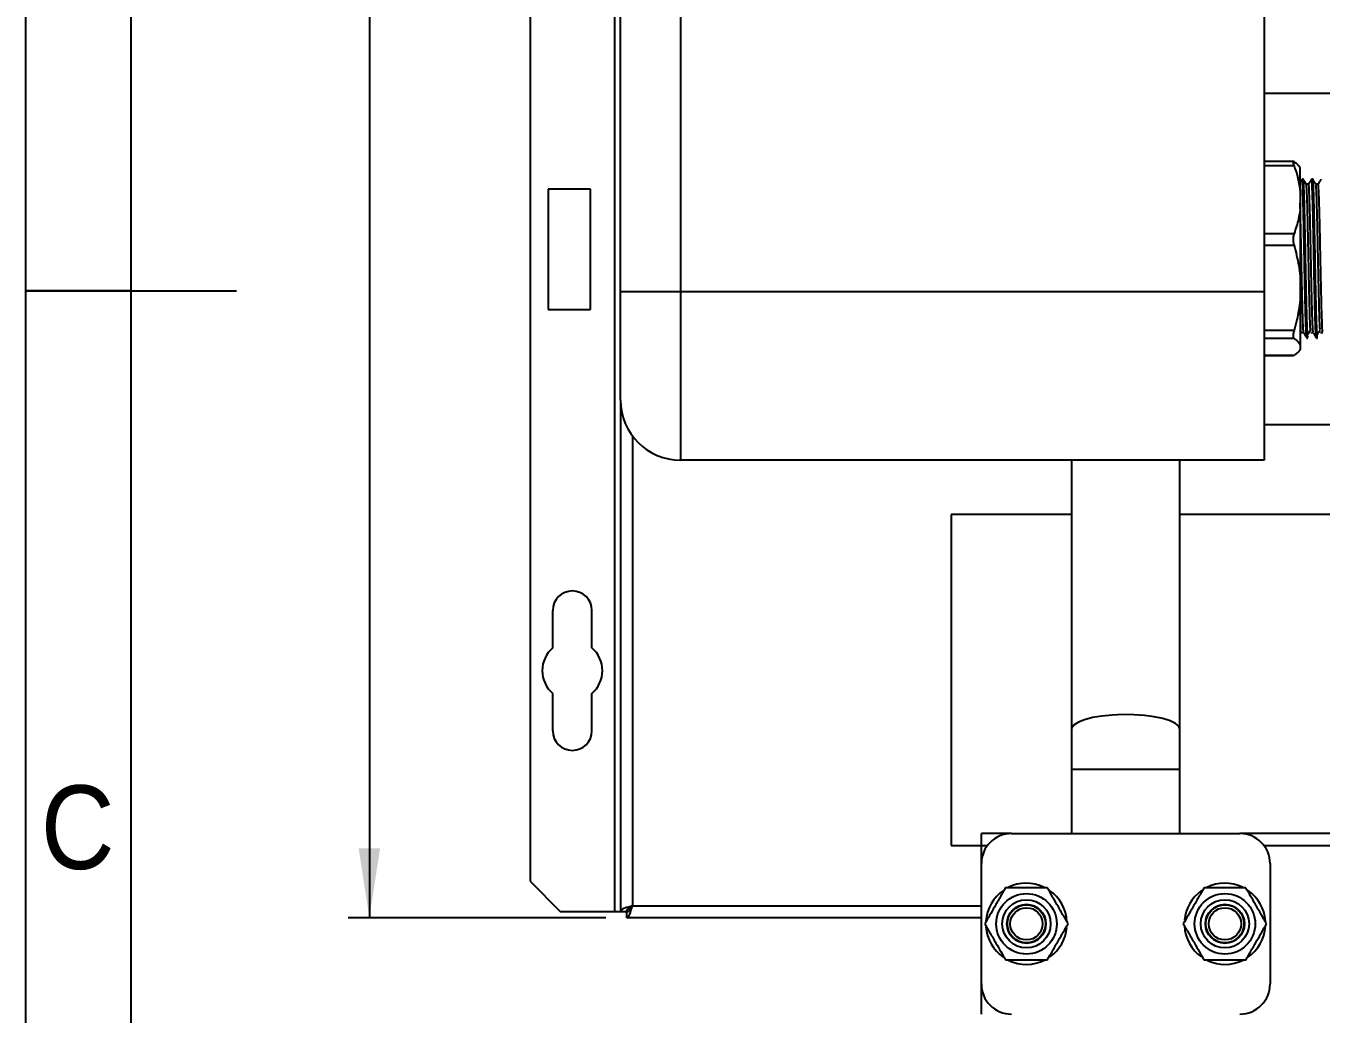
# Model space of a CAD drawing. Extents: x 75 to 2075, y 25 to 1460.
# Drawn here: x 75 to 382.6, y 570.8 to 805.4 of the extents above; entities that cross this region are included whole.
import ezdxf

# ---------------------------------------------------------------- set-up
doc = ezdxf.new("R2010")
doc.units = 0
doc.header["$LTSCALE"] = 5
doc.linetypes.add('SLD-KATı', pattern=[0])
doc.layers.get('0').update_dxf_attribs({"linetype": 'CONTINUOUS'})
doc.styles.add('SLDTEXTSTYLE3', font='GOTHIC.TTF', dxfattribs={"width": 0.913})
doc.dimstyles.new('SLDDIMSTYLE0', dxfattribs={"dimtxt": 14.875, "dimasz": 16.51, "dimexe": 0, "dimexo": 0.0625, "dimgap": 3.71875, "dimtad": 1, "dimlfac": 0.7, "dimrnd": 1e-09, "dimzin": 12, "dimtxsty": 'SLDTEXTSTYLE3', "dimsah": 1, "dimcen": 0.09, "dimazin": 3, "dimtfac": 1, "dimtofl": 0, "dimtmove": 0, "dimatfit": 3, "dimtolj": 1, "dimtzin": 12})

# ---------------------------------------------------------------- blocks, each defined once
blk = doc.blocks.new('_D')
at = {"color": 7, "linetype": 'SLD-KATı'}
for p, q in [((436.21, 607.42), (436.21, 489.6)), ((336.21, 535.85), (336.21, 489.6)), ((336.21, 494.6), (436.21, 494.6))]:
    blk.add_line(p, q, dxfattribs=at)
for points in [[(336.21, 494.6), (352.72, 492.06), (352.72, 497.14)], [(436.21, 494.6), (419.7, 497.14), (419.7, 492.06)]]:
    blk.add_solid(points, dxfattribs=at)
at = {"color": 7, "linetype": 'SLD-KATı', "insert": (368.97, 513.6), "char_height": 14.875, "attachment_point": 1, "style": 'SLDTEXTSTYLE3'}
blk.add_mtext('70', dxfattribs=at)
blk = doc.blocks.new('_D_6')
at = {"color": 7, "linetype": 'SLD-KATı'}
for p, q in [((212.74, 1265.06), (151.57, 1265.06)), ((156.57, 1265.06), (156.57, 593.63)), ((212.74, 593.63), (151.57, 593.63))]:
    blk.add_line(p, q, dxfattribs=at)
for points in [[(156.57, 1265.06), (154.03, 1248.55), (159.11, 1248.55)], [(156.57, 593.63), (159.11, 610.14), (154.03, 610.14)]]:
    blk.add_solid(points, dxfattribs=at)
at = {"color": 7, "linetype": 'SLD-KATı', "insert": (137.57, 920.71), "char_height": 14.875, "attachment_point": 1, "rotation": 90, "style": 'SLDTEXTSTYLE3'}
blk.add_mtext('470', dxfattribs=at)

msp = doc.modelspace()

# ---------------------------------------------------------------- linework, layer by layer
at = {"color": 7, "linetype": 'SLD-KATı'}
for p, q in [((75, 25), (75, 1460)), ((100, 50), (100, 1435)), ((214.781, 1263.534), (214.781, 595.164)), ((194.781, 1256.391), (194.781, 602.307)), ((216.21, 742.278), (216.21, 1153.707)), ((230.496, 1153.707), (230.496, 742.278)), ((369.067, 1153.707), (369.067, 742.278)), ((506.21, 789.349), (369.067, 789.349)), ((376.086, 773.18), (369.067, 773.18)), ((376.196, 772.194), (369.067, 772.194)), ((377.639, 766.415), (377.639, 771.684)), ((209.067, 766.593), (199.067, 766.593)), ((199.067, 766.593), (199.067, 738.022)), ((209.067, 738.022), (209.067, 766.593)), ((377.639, 766.415), (377.639, 761.83)), ((378.373, 769.021), (378.09, 769.021)), ((379.649, 767.794), (379.087, 767.794)), ((380.64, 769.021), (380.358, 769.021)), ((381.917, 767.794), (381.355, 767.794)), ((377.639, 761.83), (377.639, 746.018)), ((376.196, 756.051), (369.067, 756.051)), ((376.196, 753.245), (369.067, 753.245)), ((377.639, 746.018), (377.639, 740.285)), ((74.995, 742.5), (125.005, 742.5)), ((100, 742.5), (75, 742.5)), ((216.21, 716.564), (216.21, 742.278)), ((230.496, 742.278), (216.21, 742.278)), ((230.496, 742.278), (230.496, 702.278)), ((369.067, 742.278), (230.496, 742.278)), ((369.067, 742.278), (369.067, 702.278)), ((377.639, 740.285), (377.639, 729.739)), ((199.067, 738.022), (209.067, 738.022)), ((376.196, 733.058), (369.067, 733.058)), ((377.55, 732.656), (377.849, 733.151)), ((377.913, 732.565), (378.48, 732.565)), ((380.181, 732.565), (380.748, 732.565)), ((382.449, 732.565), (383.016, 732.565)), ((376.196, 731.187), (369.067, 731.187)), ((377.639, 729.739), (377.639, 728.59)), ((379.223, 731.25), (379.507, 731.25)), ((381.491, 731.25), (381.775, 731.25)), ((376.196, 727.143), (369.067, 727.143)), ((369.067, 727.091), (376.086, 727.091)), ((376.196, 727.143), (376.086, 727.121)), ((216.21, 716.564), (216.21, 595.164)), ((369.067, 710.778), (414.571, 710.778)), ((369.067, 702.278), (230.496, 702.278)), ((323.353, 702.278), (323.353, 638.419)), ((349.067, 638.419), (349.067, 702.278)), ((294.781, 689.349), (294.781, 610.778)), ((323.353, 689.349), (294.781, 689.349)), ((423.353, 689.349), (349.067, 689.349)), ((200.139, 657.735), (200.139, 666.593)), ((209.424, 657.735), (209.424, 666.593)), ((200.139, 638.022), (200.139, 646.879)), ((209.424, 638.022), (209.424, 646.879)), ((323.353, 638.419), (323.353, 628.816)), ((349.067, 628.816), (349.067, 638.419)), ((323.353, 628.816), (323.353, 613.635)), ((349.067, 613.635), (349.067, 628.816)), ((301.924, 610.778), (301.924, 613.635)), ((309.067, 613.635), (301.924, 613.635)), ((309.067, 613.635), (363.353, 613.635)), ((409.067, 613.635), (363.353, 613.635)), ((294.781, 610.778), (301.924, 610.778)), ((301.924, 606.492), (301.924, 610.778)), ((301.924, 577.921), (301.924, 606.492)), ((370.496, 606.492), (370.496, 577.921)), ((194.781, 602.307), (201.924, 595.164)), ((201.924, 595.164), (214.781, 595.164)), ((214.781, 595.164), (216.21, 595.164)), ((216.21, 595.164), (217.639, 595.164)), ((217.74, 593.635), (217.74, 595.063)), ((301.924, 593.635), (217.74, 593.635)), ((301.924, 570.778), (301.924, 577.921))]:
    msp.add_line(p, q, dxfattribs=at)
at = {"color": 8, "linetype": 'SLD-KATı'}
for p, q in [((219.067, 707.993), (219.067, 596.492)), ((349.067, 628.816), (323.353, 628.816)), ((301.924, 610.778), (303.353, 610.778)), ((369.067, 610.778), (403.353, 610.778)), ((219.067, 596.492), (301.924, 596.492))]:
    msp.add_line(p, q, dxfattribs=at)
at = {"color": 8, "linetype": 'SLD-KATı', "flags": 128}
msp.add_lwpolyline([(349.067, 638.419), (348.804, 639.115), (348.025, 639.782), (346.763, 640.394), (345.068, 640.924), (343.011, 641.352), (340.675, 641.661), (338.157, 641.836), (335.559, 641.871), (332.987, 641.765), (330.548, 641.522), (328.34, 641.152), (326.454, 640.671), (324.968, 640.096), (323.942, 639.454), (323.419, 638.768), (323.353, 638.419)], dxfattribs=at)
at = {"color": 7, "linetype": 'SLD-KATı'}
for centre, radius in [((312.639, 592.206), 7.188), ((312.639, 592.206), 5.73), ((312.639, 592.206), 4.632), ((359.781, 592.206), 7.188), ((359.781, 592.206), 5.73), ((359.781, 592.206), 4.632), ((312.639, 592.206), 4.523), ((312.639, 592.206), 3.833), ((359.781, 592.206), 4.523), ((359.781, 592.206), 3.833)]:
    msp.add_circle(centre, radius, dxfattribs=at)
for centre, radius, start, end in [((230.496, 716.564), 14.286, 180, 270), ((204.781, 666.593), 4.643, 0, 180), ((204.781, 652.307), 7.143, 130.5416, 229.4584), ((204.781, 652.307), 7.143, 310.5416, 49.4584), ((204.781, 638.022), 4.643, 180, 0), ((309.067, 606.492), 7.143, 90, 180), ((363.353, 606.492), 7.143, 0, 90), ((312.639, 592.206), 9.643, 124.62216, 176.51847), ((312.639, 592.206), 9.643, 64.78483, 116.549), ((312.639, 592.206), 9.643, 2.97273, 55.53526), ((359.781, 592.206), 9.643, 125.0872, 175.02142), ((359.781, 592.206), 9.643, 64.17371, 116.63727), ((359.781, 592.206), 9.643, 4.15152, 55.03913), ((312.639, 592.206), 9.643, 184.15152, 235.03913), ((312.639, 592.206), 9.643, 305.43094, 355.02142), ((359.781, 592.206), 9.643, 182.97273, 234.56906), ((359.781, 592.206), 9.643, 304.62216, 356.51847), ((312.639, 592.206), 9.643, 244.17371, 296.63727), ((359.781, 592.206), 9.643, 244.78483, 296.549), ((309.067, 577.921), 7.143, 180, 270), ((363.353, 577.921), 7.143, 270, 0)]:
    msp.add_arc(centre, radius, start, end, dxfattribs=at)
for points, knots in [([(376.196, 773.129), (376.129, 773.159), (375.994, 773.219), (375.967, 772.976), (376.054, 772.595), (376.16, 772.295), (376.196, 772.194)], [0, 0, 0, 0, 0.2885556, 0.5777821, 0.8575048, 1, 1, 1, 1]), ([(377.639, 771.681), (377.528, 771.869), (377.242, 772.358), (376.594, 772.835), (376.196, 773.129)], [0, 0, 0, 0, 0.3854971, 1, 1, 1, 1]), ([(376.196, 772.194), (376.49, 771.354), (377.153, 769.455), (377.465, 767.503), (377.639, 766.415)], [0, 0, 0, 0, 0.4420199, 1, 1, 1, 1]), ([(378.083, 769.02), (377.964, 768.814), (377.816, 768.557), (377.668, 768.301), (377.639, 768.25)], [0, 0, 0, 0, 0.80256436, 1, 1, 1, 1]), ([(379.212, 731.377), (379.186, 731.464), (379.123, 731.677), (379.015, 733.987), (378.918, 737.54), (378.828, 741.481), (378.747, 745.295), (378.663, 749.71), (378.574, 754.589), (378.469, 759.521), (378.371, 763.748), (378.272, 766.888), (378.174, 768.764), (378.115, 768.865), (378.09, 768.909)], [0, 0, 0, 0, 0.0704605, 0.1730573, 0.2734483, 0.3425984, 0.4123442, 0.4810787, 0.5697203, 0.6602167, 0.7492084, 0.83833, 0.9288131, 1, 1, 1, 1]), ([(379.507, 731.427), (379.491, 731.392), (379.443, 731.282), (379.357, 732.667), (379.255, 735.398), (379.159, 739.337), (379.055, 744.08), (378.97, 748.454), (378.889, 752.959), (378.799, 757.408), (378.694, 762.067), (378.599, 765.742), (378.495, 768.095), (378.42, 769.147), (378.38, 768.936), (378.373, 768.899)], [0, 0, 0, 0, 0.0426157, 0.1318849, 0.2208876, 0.3083443, 0.3978217, 0.4864164, 0.5306807, 0.6259978, 0.7151256, 0.8025271, 0.8919401, 0.9806989, 1, 1, 1, 1]), ([(379.091, 767.788), (378.972, 767.992), (378.736, 768.402), (378.499, 768.811), (378.381, 769.016)], [0, 0, 0, 0, 0.499991, 1, 1, 1, 1]), ([(380.116, 733.165), (380.116, 733.168), (380.082, 733.404), (380.01, 735.093), (379.914, 738.168), (379.813, 742.318), (379.708, 747.028), (379.614, 751.991), (379.511, 756.809), (379.407, 761.102), (379.313, 764.588), (379.209, 766.84), (379.134, 767.871), (379.096, 767.715), (379.091, 767.693)], [0, 0, 0, 0, 0.0013751, 0.1005681, 0.197654, 0.2958838, 0.3949417, 0.4917625, 0.5904186, 0.6892205, 0.7859949, 0.8849581, 0.9833837, 1, 1, 1, 1]), ([(380.35, 769.018), (380.231, 768.812), (379.993, 768.4), (379.755, 767.988), (379.636, 767.782)], [0, 0, 0, 0, 0.5000075, 1, 1, 1, 1]), ([(380.747, 732.716), (380.725, 732.82), (380.671, 733.083), (380.577, 735.026), (380.481, 738.186), (380.38, 742.313), (380.275, 747.029), (380.181, 751.99), (380.078, 756.809), (379.974, 761.103), (379.88, 764.585), (379.775, 766.852), (379.698, 767.886), (379.657, 767.702), (379.648, 767.663)], [0, 0, 0, 0, 0.0599345, 0.1524464, 0.2429926, 0.3346061, 0.4269923, 0.5172917, 0.6093029, 0.7014496, 0.7917057, 0.884004, 0.9758001, 1, 1, 1, 1]), ([(381.479, 731.381), (381.453, 731.467), (381.391, 731.68), (381.283, 733.988), (381.186, 737.54), (381.096, 741.481), (381.015, 745.295), (380.931, 749.71), (380.842, 754.589), (380.737, 759.521), (380.639, 763.748), (380.54, 766.888), (380.442, 768.764), (380.383, 768.865), (380.358, 768.909)], [0, 0, 0, 0, 0.0699506, 0.1726036, 0.2730497, 0.3422378, 0.4120218, 0.480794, 0.5694843, 0.6600303, 0.7490708, 0.8382413, 0.9287741, 1, 1, 1, 1]), ([(381.775, 731.427), (381.759, 731.392), (381.711, 731.282), (381.625, 732.667), (381.522, 735.398), (381.427, 739.337), (381.323, 744.08), (381.238, 748.454), (381.157, 752.959), (381.067, 757.408), (380.962, 762.067), (380.867, 765.742), (380.763, 768.095), (380.687, 769.147), (380.648, 768.936), (380.64, 768.899)], [0, 0, 0, 0, 0.0426157, 0.1318849, 0.2208876, 0.3083443, 0.3978217, 0.4864164, 0.5306807, 0.6259978, 0.7151256, 0.8025271, 0.8919401, 0.9806989, 1, 1, 1, 1]), ([(381.359, 767.788), (381.24, 767.992), (381.004, 768.402), (380.767, 768.811), (380.649, 769.016)], [0, 0, 0, 0, 0.499991, 1, 1, 1, 1]), ([(382.384, 733.31), (382.363, 733.564), (382.309, 734.239), (382.221, 736.755), (382.125, 740.475), (382.02, 744.992), (381.921, 749.895), (381.823, 754.821), (381.718, 759.375), (381.621, 763.239), (381.521, 766.04), (381.43, 767.593), (381.378, 767.619), (381.359, 767.628)], [0, 0, 0, 0, 0.0591469, 0.1574, 0.2543677, 0.3534881, 0.4512192, 0.5486311, 0.6477845, 0.7449672, 0.8429511, 0.9420147, 1, 1, 1, 1]), ([(382.619, 769.019), (382.5, 768.813), (382.262, 768.401), (382.024, 767.989), (381.905, 767.783)], [0, 0, 0, 0, 0.5000078, 1, 1, 1, 1]), ([(383.015, 732.684), (383.008, 732.686), (382.967, 732.694), (382.889, 734.051), (382.788, 736.701), (382.692, 740.49), (382.587, 744.988), (382.488, 749.896), (382.39, 754.821), (382.285, 759.376), (382.188, 763.237), (382.088, 766.046), (381.994, 767.63), (381.939, 767.646), (381.917, 767.653)], [0, 0, 0, 0, 0.0210451, 0.1133942, 0.2050794, 0.2955655, 0.38806, 0.4792583, 0.5701586, 0.6626844, 0.7533702, 0.8448043, 0.9372467, 1, 1, 1, 1]), ([(378.48, 732.611), (378.477, 732.608), (378.442, 732.564), (378.37, 733.753), (378.267, 736.192), (378.172, 739.844), (378.068, 744.247), (377.967, 749.114), (377.871, 754.077), (377.765, 758.653), (377.69, 761.873), (377.648, 763.103), (377.639, 763.376)], [0, 0, 0, 0, 0.0088465, 0.1292142, 0.2494478, 0.3674134, 0.488101, 0.6078234, 0.726097, 0.8469574, 0.9660265, 1, 1, 1, 1]), ([(377.639, 761.83), (377.528, 761.078), (377.242, 759.125), (376.594, 757.221), (376.196, 756.051)], [0, 0, 0, 0, 0.3854977, 1, 1, 1, 1]), ([(376.196, 756.051), (376.129, 755.82), (375.994, 755.358), (375.967, 754.498), (376.054, 753.774), (376.16, 753.379), (376.196, 753.245)], [0, 0, 0, 0, 0.2885558, 0.5777787, 0.8575042, 1, 1, 1, 1]), ([(376.196, 753.245), (376.623, 751.665), (377.266, 749.282), (377.545, 746.84), (377.639, 746.018)], [0, 0, 0, 0, 0.6634117, 1, 1, 1, 1]), ([(377.639, 740.285), (377.43, 738.717), (377.107, 736.278), (376.436, 733.905), (376.196, 733.058)], [0, 0, 0, 0, 0.6428281, 1, 1, 1, 1]), ([(377.848, 733.316), (377.833, 733.479), (377.784, 734.011), (377.712, 735.871), (377.659, 737.901), (377.639, 738.688)], [0, 0, 0, 0, 0.2126875, 0.6947741, 1, 1, 1, 1]), ([(376.196, 733.058), (376.129, 732.797), (375.994, 732.275), (375.967, 731.657), (376.054, 731.314), (376.16, 731.219), (376.196, 731.187)], [0, 0, 0, 0, 0.2885789, 0.5777927, 0.8575137, 1, 1, 1, 1]), ([(378.503, 732.488), (378.622, 732.282), (378.86, 731.87), (379.098, 731.458), (379.217, 731.252)], [0, 0, 0, 0, 0.4999905, 1, 1, 1, 1]), ([(379.407, 731.975), (379.526, 732.171), (379.762, 732.563), (379.998, 732.955), (380.117, 733.151)], [0, 0, 0, 0, 0.5000019, 1, 1, 1, 1]), ([(380.77, 732.489), (380.889, 732.283), (381.127, 731.871), (381.365, 731.459), (381.484, 731.253)], [0, 0, 0, 0, 0.4999909, 1, 1, 1, 1]), ([(381.675, 731.975), (381.793, 732.171), (382.03, 732.563), (382.266, 732.955), (382.384, 733.151)], [0, 0, 0, 0, 0.5000017, 1, 1, 1, 1]), ([(376.196, 731.187), (376.49, 730.976), (377.153, 730.5), (377.465, 730.012), (377.639, 729.739)], [0, 0, 0, 0, 0.4420234, 1, 1, 1, 1]), ([(377.639, 728.59), (377.528, 728.402), (377.242, 727.913), (376.594, 727.436), (376.196, 727.143)], [0, 0, 0, 0, 0.385499, 1, 1, 1, 1]), ([(307.69, 600.778), (307.261, 600.034), (306.393, 598.531), (304.709, 595.614), (303.503, 593.526), (302.741, 592.206)], [0, 0, 0, 0, 0.26486048, 0.53546646, 1, 1, 1, 1]), ([(317.587, 600.778), (317.19, 600.778), (315.163, 600.778), (311.752, 600.778), (308.897, 600.778), (307.69, 600.778)], [0, 0, 0, 0, 0.1234146, 0.6293953, 1, 1, 1, 1]), ([(322.536, 592.206), (322.107, 592.95), (321.239, 594.453), (319.555, 597.37), (318.349, 599.458), (317.587, 600.778)], [0, 0, 0, 0, 0.26486241, 0.53546642, 1, 1, 1, 1]), ([(354.833, 600.778), (354.403, 600.034), (353.536, 598.531), (351.851, 595.614), (350.646, 593.526), (349.884, 592.206)], [0, 0, 0, 0, 0.2648609, 0.5354664, 1, 1, 1, 1]), ([(364.73, 600.778), (364.333, 600.778), (362.306, 600.778), (358.895, 600.778), (356.04, 600.778), (354.833, 600.778)], [0, 0, 0, 0, 0.12341441, 0.62939591, 1, 1, 1, 1]), ([(369.679, 592.206), (369.25, 592.95), (368.382, 594.453), (366.698, 597.37), (365.492, 599.458), (364.73, 600.778)], [0, 0, 0, 0, 0.2648625, 0.5354664, 1, 1, 1, 1]), ([(219.067, 596.492), (218.732, 596.393), (218.062, 596.195), (217.179, 595.897), (216.532, 595.6), (216.242, 595.355), (216.218, 595.21), (216.21, 595.164)], [0, 0, 0, 0, 0.223917, 0.4478675, 0.6718144, 0.8957668, 1, 1, 1, 1]), ([(219.067, 596.492), (218.857, 596.368), (218.459, 596.133), (217.985, 595.788), (217.691, 595.469), (217.655, 595.262), (217.639, 595.164)], [0, 0, 0, 0, 0.2803069, 0.5302372, 0.7800867, 1, 1, 1, 1]), ([(217.74, 593.635), (217.839, 593.669), (218.037, 593.738), (218.334, 594.273), (218.632, 595.054), (218.876, 595.848), (219.021, 596.337), (219.067, 596.492)], [0, 0, 0, 0, 0.22391675, 0.44786688, 0.67181763, 0.89576689, 1, 1, 1, 1]), ([(217.74, 595.063), (217.864, 595.09), (218.099, 595.141), (218.444, 595.509), (218.762, 595.976), (218.97, 596.328), (219.067, 596.492)], [0, 0, 0, 0, 0.2803069, 0.5302372, 0.7800867, 1, 1, 1, 1]), ([(302.741, 592.206), (303.17, 591.463), (304.038, 589.96), (305.722, 587.042), (306.928, 584.954), (307.69, 583.635)], [0, 0, 0, 0, 0.26486048, 0.53546646, 1, 1, 1, 1]), ([(317.587, 583.635), (318.016, 584.378), (318.884, 585.881), (320.569, 588.799), (321.774, 590.887), (322.536, 592.206)], [0, 0, 0, 0, 0.2648606, 0.5354664, 1, 1, 1, 1]), ([(349.884, 592.206), (350.313, 591.463), (351.181, 589.96), (352.865, 587.042), (354.071, 584.954), (354.833, 583.635)], [0, 0, 0, 0, 0.2648606, 0.5354664, 1, 1, 1, 1]), ([(364.73, 583.635), (365.159, 584.378), (366.027, 585.881), (367.711, 588.799), (368.917, 590.887), (369.679, 592.206)], [0, 0, 0, 0, 0.2648607, 0.5354664, 1, 1, 1, 1]), ([(307.69, 583.635), (308.897, 583.635), (311.752, 583.635), (315.163, 583.635), (317.19, 583.635), (317.587, 583.635)], [0, 0, 0, 0, 0.3706047, 0.8765854, 1, 1, 1, 1]), ([(354.833, 583.635), (356.04, 583.635), (358.895, 583.635), (362.306, 583.635), (364.333, 583.635), (364.73, 583.635)], [0, 0, 0, 0, 0.37060409, 0.87658559, 1, 1, 1, 1])]:
    msp.add_open_spline(points, degree=3, knots=knots, dxfattribs=at)

# ---------------------------------------------------------------- texts
at = {"color": 7, "linetype": 'CONTINUOUS', "insert": (87.293, 625.068), "char_height": 19.844, "attachment_point": 2, "style": 'SLDTEXTSTYLE3'}
msp.add_mtext('C', dxfattribs=at)

# ---------------------------------------------------------------- dimensions: what is measured, and where the dimension line sits
at = {"color": 7, "linetype": 'SLD-KATı'}
dim = msp.add_linear_dim(base=(156.573, 593.635), p1=(217.74, 1265.063), p2=(217.74, 593.635), angle=90, dimstyle='SLDDIMSTYLE0', dxfattribs=at)
dim.commit()
dim.dimension.update_dxf_attribs({"geometry": '_D_6', "text_midpoint": (156.573, 937.199), "dimtype": 160})
dim = msp.add_linear_dim(base=(436.21, 494.599), p1=(336.21, 540.85), p2=(436.21, 612.42), dimstyle='SLDDIMSTYLE0', dxfattribs=at)
dim.commit()
dim.dimension.update_dxf_attribs({"geometry": '_D', "text_midpoint": (379.962, 494.599), "dimtype": 160})

doc.saveas('drawing.dxf')
